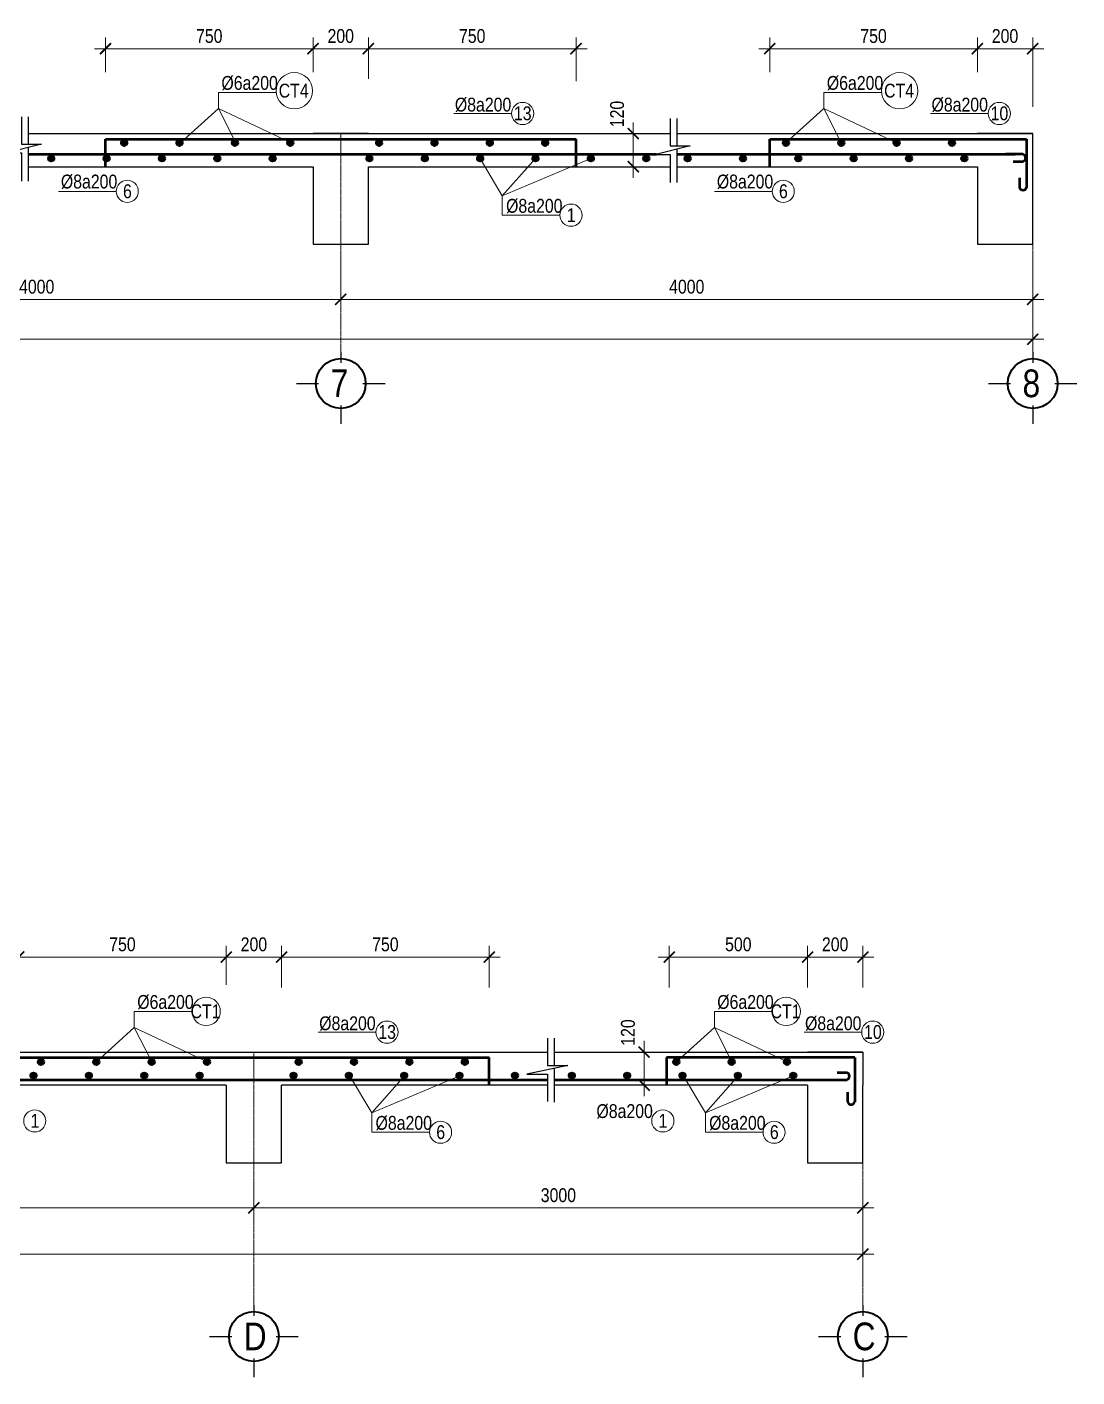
# Model space of a CAD drawing. Header units: millimetres. Extents: x 105195 to 185486, y -51269 to 23444.
# Drawn here: x 122608 to 126402, y -50882 to -46004 of the extents above; entities that cross this region are included whole.
import ezdxf

# ---------------------------------------------------------------- set-up
doc = ezdxf.new("R2010")
doc.units = ezdxf.units.MM
doc.header["$LTSCALE"] = 2
doc.header["$MEASUREMENT"] = 0
doc.linetypes.add('CENTERX2', pattern=[4, 2.5, -0.5, 0.5, -0.5])
for name, color, linetype, lineweight in [('kich thuoc', 7, 'Continuous', 13), ('NETTHAY', 4, 'Continuous', 25), ('TEXT', 6, 'Continuous', 15), ('thep+', 3, 'Continuous', 50), ('thep-', 5, 'Continuous', 50), ('truc mat cat', 7, 'CENTERX2', 9)]:
    doc.layers.add(name, color=color, linetype=linetype, lineweight=lineweight)
doc.layers.add('TEXT2', color=71, linetype='Continuous')
doc.styles.add('500', font='VHELVCN0.TTF', dxfattribs={"height": 500})
doc.styles.add('TNRM', font='VHELVCN0.TTF')
doc.dimstyles.new('TL20', dxfattribs={"dimscale": 20, "dimtxt": 2.5, "dimasz": 2, "dimexe": 2, "dimexo": 1, "dimgap": 1, "dimtad": 1, "dimdec": 0, "dimzin": 0, "dimdsep": 46, "dimtxsty": 'TNRM', "dimblk": 'ARCHTICK', "dimcen": 2, "dimdle": 2, "dimclrd": 256, "dimclre": 256, "dimclrt": 4, "dimadec": 0, "dimazin": 0, "dimtfac": 1, "dimtdec": 0, "dimtmove": 2, "dimatfit": 3, "dimfxl": 1, "dimtolj": 1, "dimtzin": 0, "dimlwd": 9, "dimlwe": 9, "dimarcsym": 1})

# ---------------------------------------------------------------- blocks, each defined once
blk = doc.blocks.new('_ArchTick')
at = {"color": 0, "linetype": 'ByBlock', "const_width": 0.15}
blk.add_lwpolyline([(-0.5, -0.5), (0.5, 0.5)], dxfattribs=at)
blk = doc.blocks.new('*D107')
at = {"layer": 'Defpoints', "color": 0, "transparency": 16777216}
for p in [(123641.7, -46081.9), (122891.7, -46186.2), (123641.7, -46186.2)]:
    blk.add_point(p, dxfattribs=at)
at = {"layer": 'kich thuoc', "linetype": 'Continuous', "lineweight": 9, "transparency": 16777216}
for p, q in [((122891.7, -46166.2), (122891.7, -46041.9)), ((123641.7, -46166.2), (123641.7, -46041.9)), ((122851.7, -46081.9), (123681.7, -46081.9))]:
    blk.add_line(p, q, dxfattribs=at)
at = {"layer": 'kich thuoc', "lineweight": 9, "transparency": 16777216, "xscale": 40, "yscale": 40, "zscale": 40, "rotation": 180}
blk.add_blockref('_ArchTick', (122891.7, -46081.9), dxfattribs=at)
at = {"layer": 'kich thuoc', "lineweight": 9, "transparency": 16777216, "xscale": 40, "yscale": 40, "zscale": 40}
blk.add_blockref('_ArchTick', (123641.7, -46081.9), dxfattribs=at)
at = {"layer": 'kich thuoc', "color": 4, "transparency": 16777216, "insert": (123266.7, -46036.3), "char_height": 50, "attachment_point": 5, "style": 'TNRM'}
blk.add_mtext('\\A1;750', dxfattribs=at)
blk = doc.blocks.new('*D108')
at = {"layer": 'Defpoints', "color": 0, "transparency": 16777216}
for p in [(123841.7, -46081.9), (123641.7, -46186.2), (123841.7, -46210.6)]:
    blk.add_point(p, dxfattribs=at)
at = {"layer": 'kich thuoc', "linetype": 'Continuous', "lineweight": 9, "transparency": 16777216}
for p, q in [((123641.7, -46166.2), (123641.7, -46041.9)), ((123841.7, -46190.6), (123841.7, -46041.9)), ((123601.7, -46081.9), (123881.7, -46081.9))]:
    blk.add_line(p, q, dxfattribs=at)
at = {"layer": 'kich thuoc', "lineweight": 9, "transparency": 16777216, "xscale": 40, "yscale": 40, "zscale": 40, "rotation": 180}
blk.add_blockref('_ArchTick', (123641.7, -46081.9), dxfattribs=at)
at = {"layer": 'kich thuoc', "lineweight": 9, "transparency": 16777216, "xscale": 40, "yscale": 40, "zscale": 40}
blk.add_blockref('_ArchTick', (123841.7, -46081.9), dxfattribs=at)
at = {"layer": 'kich thuoc', "color": 4, "transparency": 16777216, "insert": (123741.7, -46036.3), "char_height": 50, "attachment_point": 5, "style": 'TNRM'}
blk.add_mtext('\\A1;200', dxfattribs=at)
blk = doc.blocks.new('*D109')
at = {"layer": 'Defpoints', "color": 0, "transparency": 16777216}
for p in [(124591.7, -46081.9), (123841.7, -46210.6), (124591.7, -46218.7)]:
    blk.add_point(p, dxfattribs=at)
at = {"layer": 'kich thuoc', "linetype": 'Continuous', "lineweight": 9, "transparency": 16777216}
for p, q in [((123841.7, -46190.6), (123841.7, -46041.9)), ((124591.7, -46198.7), (124591.7, -46041.9)), ((123801.7, -46081.9), (124631.7, -46081.9))]:
    blk.add_line(p, q, dxfattribs=at)
at = {"layer": 'kich thuoc', "lineweight": 9, "transparency": 16777216, "xscale": 40, "yscale": 40, "zscale": 40, "rotation": 180}
blk.add_blockref('_ArchTick', (123841.7, -46081.9), dxfattribs=at)
at = {"layer": 'kich thuoc', "lineweight": 9, "transparency": 16777216, "xscale": 40, "yscale": 40, "zscale": 40}
blk.add_blockref('_ArchTick', (124591.7, -46081.9), dxfattribs=at)
at = {"layer": 'kich thuoc', "color": 4, "transparency": 16777216, "insert": (124216.7, -46036.3), "char_height": 50, "attachment_point": 5, "style": 'TNRM'}
blk.add_mtext('\\A1;750', dxfattribs=at)
blk = doc.blocks.new('*D110')
at = {"layer": 'Defpoints', "color": 0, "transparency": 16777216}
for p in [(126041.7, -46081.9), (125291.7, -46186.2), (126041.7, -46186.2)]:
    blk.add_point(p, dxfattribs=at)
at = {"layer": 'kich thuoc', "linetype": 'Continuous', "lineweight": 9, "transparency": 16777216}
for p, q in [((125291.7, -46166.2), (125291.7, -46041.9)), ((126041.7, -46166.2), (126041.7, -46041.9)), ((125251.7, -46081.9), (126081.7, -46081.9))]:
    blk.add_line(p, q, dxfattribs=at)
at = {"layer": 'kich thuoc', "lineweight": 9, "transparency": 16777216, "xscale": 40, "yscale": 40, "zscale": 40, "rotation": 180}
blk.add_blockref('_ArchTick', (125291.7, -46081.9), dxfattribs=at)
at = {"layer": 'kich thuoc', "lineweight": 9, "transparency": 16777216, "xscale": 40, "yscale": 40, "zscale": 40}
blk.add_blockref('_ArchTick', (126041.7, -46081.9), dxfattribs=at)
at = {"layer": 'kich thuoc', "color": 4, "transparency": 16777216, "insert": (125666.7, -46036.3), "char_height": 50, "attachment_point": 5, "style": 'TNRM'}
blk.add_mtext('\\A1;750', dxfattribs=at)
blk = doc.blocks.new('*D111')
at = {"layer": 'Defpoints', "color": 0, "transparency": 16777216}
for p in [(126241.7, -46081.9), (126041.7, -46186.2), (126241.7, -46311.4)]:
    blk.add_point(p, dxfattribs=at)
at = {"layer": 'kich thuoc', "linetype": 'Continuous', "lineweight": 9, "transparency": 16777216}
for p, q in [((126041.7, -46166.2), (126041.7, -46041.9)), ((126241.7, -46291.4), (126241.7, -46041.9)), ((126001.7, -46081.9), (126281.7, -46081.9))]:
    blk.add_line(p, q, dxfattribs=at)
at = {"layer": 'kich thuoc', "lineweight": 9, "transparency": 16777216, "xscale": 40, "yscale": 40, "zscale": 40, "rotation": 180}
blk.add_blockref('_ArchTick', (126041.7, -46081.9), dxfattribs=at)
at = {"layer": 'kich thuoc', "lineweight": 9, "transparency": 16777216, "xscale": 40, "yscale": 40, "zscale": 40}
blk.add_blockref('_ArchTick', (126241.7, -46081.9), dxfattribs=at)
at = {"layer": 'kich thuoc', "color": 4, "transparency": 16777216, "insert": (126141.7, -46036.3), "char_height": 50, "attachment_point": 5, "style": 'TNRM'}
blk.add_mtext('\\A1;200', dxfattribs=at)
blk = doc.blocks.new('*D114')
at = {"layer": 'Defpoints', "color": 0, "transparency": 16777216}
for p in [(124739.9, -46388.4), (124739.9, -46508.4), (124798.6, -46508.4)]:
    blk.add_point(p, dxfattribs=at)
at = {"layer": 'kich thuoc', "linetype": 'Continuous', "lineweight": 9, "transparency": 16777216}
for p, q in [((124759.9, -46388.4), (124838.6, -46388.4)), ((124798.6, -46348.4), (124798.6, -46548.4)), ((124759.9, -46508.4), (124838.6, -46508.4))]:
    blk.add_line(p, q, dxfattribs=at)
at = {"layer": 'kich thuoc', "lineweight": 9, "transparency": 16777216, "xscale": 40, "yscale": 40, "zscale": 40}
for p, rotation in [((124798.6, -46388.4), 90), ((124798.6, -46508.4), 270)]:
    blk.add_blockref('_ArchTick', p, dxfattribs=dict(at, rotation=rotation))
at = {"layer": 'kich thuoc', "color": 4, "transparency": 16777216, "insert": (124740.3, -46318), "char_height": 50, "attachment_point": 5, "rotation": 90, "style": 'TNRM'}
blk.add_mtext('\\A1;120', dxfattribs=at)
blk = doc.blocks.new('*D118')
at = {"layer": 'Defpoints', "color": 0, "transparency": 16777216}
for p in [(121228, -50166.7), (123428, -50166.7), (123428, -50270.7)]:
    blk.add_point(p, dxfattribs=at)
at = {"layer": 'kich thuoc', "linetype": 'Continuous', "lineweight": 9, "transparency": 16777216}
for p, q in [((121228, -50186.7), (121228, -50310.7)), ((123428, -50186.7), (123428, -50310.7)), ((121188, -50270.7), (123468, -50270.7))]:
    blk.add_line(p, q, dxfattribs=at)
at = {"layer": 'kich thuoc', "lineweight": 9, "transparency": 16777216, "xscale": 40, "yscale": 40, "zscale": 40, "rotation": 180}
blk.add_blockref('_ArchTick', (121228, -50270.7), dxfattribs=at)
at = {"layer": 'kich thuoc', "lineweight": 9, "transparency": 16777216, "xscale": 40, "yscale": 40, "zscale": 40}
blk.add_blockref('_ArchTick', (123428, -50270.7), dxfattribs=at)
at = {"layer": 'kich thuoc', "color": 4, "transparency": 16777216, "insert": (122328, -50225.1), "char_height": 50, "attachment_point": 5, "style": 'TNRM'}
blk.add_mtext('\\A1;3000', dxfattribs=at)
blk = doc.blocks.new('*D119')
at = {"layer": 'Defpoints', "color": 0, "transparency": 16777216}
for p in [(123428, -50166.7), (125628, -50164.8), (125628, -50270.7)]:
    blk.add_point(p, dxfattribs=at)
at = {"layer": 'kich thuoc', "linetype": 'Continuous', "lineweight": 9, "transparency": 16777216}
for p, q in [((123428, -50186.7), (123428, -50310.7)), ((125628, -50184.8), (125628, -50310.7)), ((123388, -50270.7), (125668, -50270.7))]:
    blk.add_line(p, q, dxfattribs=at)
at = {"layer": 'kich thuoc', "lineweight": 9, "transparency": 16777216, "xscale": 40, "yscale": 40, "zscale": 40, "rotation": 180}
blk.add_blockref('_ArchTick', (123428, -50270.7), dxfattribs=at)
at = {"layer": 'kich thuoc', "lineweight": 9, "transparency": 16777216, "xscale": 40, "yscale": 40, "zscale": 40}
blk.add_blockref('_ArchTick', (125628, -50270.7), dxfattribs=at)
at = {"layer": 'kich thuoc', "color": 4, "transparency": 16777216, "insert": (124528, -50225.1), "char_height": 50, "attachment_point": 5, "style": 'TNRM'}
blk.add_mtext('\\A1;3000', dxfattribs=at)
blk = doc.blocks.new('*D120')
at = {"layer": 'Defpoints', "color": 0, "transparency": 16777216}
for p in [(114628, -50310.7), (125628, -50310.7), (125628, -50437.8)]:
    blk.add_point(p, dxfattribs=at)
at = {"layer": 'kich thuoc', "linetype": 'Continuous', "lineweight": 9, "transparency": 16777216}
for p, q in [((114628, -50330.7), (114628, -50477.8)), ((125628, -50330.7), (125628, -50477.8)), ((114588, -50437.8), (125668, -50437.8))]:
    blk.add_line(p, q, dxfattribs=at)
at = {"layer": 'kich thuoc', "lineweight": 9, "transparency": 16777216, "xscale": 40, "yscale": 40, "zscale": 40, "rotation": 180}
blk.add_blockref('_ArchTick', (114628, -50437.8), dxfattribs=at)
at = {"layer": 'kich thuoc', "lineweight": 9, "transparency": 16777216, "xscale": 40, "yscale": 40, "zscale": 40}
blk.add_blockref('_ArchTick', (125628, -50437.8), dxfattribs=at)
at = {"layer": 'kich thuoc', "color": 4, "transparency": 16777216, "insert": (120128, -50392.2), "char_height": 50, "attachment_point": 5, "style": 'TNRM'}
blk.add_mtext('\\A1;14500', dxfattribs=at)
blk = doc.blocks.new('*D132')
at = {"layer": 'Defpoints', "color": 0, "transparency": 16777216}
for p in [(123328, -49364.2), (122578, -49493.8), (123328, -49484.2)]:
    blk.add_point(p, dxfattribs=at)
at = {"layer": 'kich thuoc', "linetype": 'Continuous', "lineweight": 9, "transparency": 16777216}
for p, q in [((122538, -49364.2), (123368, -49364.2)), ((122578, -49473.8), (122578, -49324.2)), ((123328, -49464.2), (123328, -49324.2))]:
    blk.add_line(p, q, dxfattribs=at)
at = {"layer": 'kich thuoc', "lineweight": 9, "transparency": 16777216, "xscale": 40, "yscale": 40, "zscale": 40, "rotation": 180}
blk.add_blockref('_ArchTick', (122578, -49364.2), dxfattribs=at)
at = {"layer": 'kich thuoc', "lineweight": 9, "transparency": 16777216, "xscale": 40, "yscale": 40, "zscale": 40}
blk.add_blockref('_ArchTick', (123328, -49364.2), dxfattribs=at)
at = {"layer": 'kich thuoc', "color": 4, "transparency": 16777216, "insert": (122953, -49318.6), "char_height": 50, "attachment_point": 5, "style": 'TNRM'}
blk.add_mtext('\\A1;750', dxfattribs=at)
blk = doc.blocks.new('*D133')
at = {"layer": 'Defpoints', "color": 0, "transparency": 16777216}
for p in [(123528, -49364.2), (123328, -49484.2), (123528, -49493.8)]:
    blk.add_point(p, dxfattribs=at)
at = {"layer": 'kich thuoc', "linetype": 'Continuous', "lineweight": 9, "transparency": 16777216}
for p, q in [((123288, -49364.2), (123568, -49364.2)), ((123328, -49464.2), (123328, -49324.2)), ((123528, -49473.8), (123528, -49324.2))]:
    blk.add_line(p, q, dxfattribs=at)
at = {"layer": 'kich thuoc', "lineweight": 9, "transparency": 16777216, "xscale": 40, "yscale": 40, "zscale": 40, "rotation": 180}
blk.add_blockref('_ArchTick', (123328, -49364.2), dxfattribs=at)
at = {"layer": 'kich thuoc', "lineweight": 9, "transparency": 16777216, "xscale": 40, "yscale": 40, "zscale": 40}
blk.add_blockref('_ArchTick', (123528, -49364.2), dxfattribs=at)
at = {"layer": 'kich thuoc', "color": 4, "transparency": 16777216, "insert": (123428, -49318.6), "char_height": 50, "attachment_point": 5, "style": 'TNRM'}
blk.add_mtext('\\A1;200', dxfattribs=at)
blk = doc.blocks.new('*D134')
at = {"layer": 'Defpoints', "color": 0, "transparency": 16777216}
for p in [(124278, -49364.2), (123528, -49493.8), (124278, -49493.8)]:
    blk.add_point(p, dxfattribs=at)
at = {"layer": 'kich thuoc', "linetype": 'Continuous', "lineweight": 9, "transparency": 16777216}
for p, q in [((123488, -49364.2), (124318, -49364.2)), ((123528, -49473.8), (123528, -49324.2)), ((124278, -49473.8), (124278, -49324.2))]:
    blk.add_line(p, q, dxfattribs=at)
at = {"layer": 'kich thuoc', "lineweight": 9, "transparency": 16777216, "xscale": 40, "yscale": 40, "zscale": 40, "rotation": 180}
blk.add_blockref('_ArchTick', (123528, -49364.2), dxfattribs=at)
at = {"layer": 'kich thuoc', "lineweight": 9, "transparency": 16777216, "xscale": 40, "yscale": 40, "zscale": 40}
blk.add_blockref('_ArchTick', (124278, -49364.2), dxfattribs=at)
at = {"layer": 'kich thuoc', "color": 4, "transparency": 16777216, "insert": (123903, -49318.6), "char_height": 50, "attachment_point": 5, "style": 'TNRM'}
blk.add_mtext('\\A1;750', dxfattribs=at)
blk = doc.blocks.new('*D135')
at = {"layer": 'Defpoints', "color": 0, "transparency": 16777216}
for p in [(125428, -49364.2), (124928.2, -49493.8), (125428, -49493.8)]:
    blk.add_point(p, dxfattribs=at)
at = {"layer": 'kich thuoc', "linetype": 'Continuous', "lineweight": 9, "transparency": 16777216}
for p, q in [((124888.2, -49364.2), (125468, -49364.2)), ((124928.2, -49473.8), (124928.2, -49324.2)), ((125428, -49473.8), (125428, -49324.2))]:
    blk.add_line(p, q, dxfattribs=at)
at = {"layer": 'kich thuoc', "lineweight": 9, "transparency": 16777216, "xscale": 40, "yscale": 40, "zscale": 40, "rotation": 180}
blk.add_blockref('_ArchTick', (124928.2, -49364.2), dxfattribs=at)
at = {"layer": 'kich thuoc', "lineweight": 9, "transparency": 16777216, "xscale": 40, "yscale": 40, "zscale": 40}
blk.add_blockref('_ArchTick', (125428, -49364.2), dxfattribs=at)
at = {"layer": 'kich thuoc', "color": 4, "transparency": 16777216, "insert": (125178.1, -49318.6), "char_height": 50, "attachment_point": 5, "style": 'TNRM'}
blk.add_mtext('\\A1;500', dxfattribs=at)
blk = doc.blocks.new('*D136')
at = {"layer": 'Defpoints', "color": 0, "transparency": 16777216}
for p in [(125628, -49364.2), (125428, -49493.8), (125628, -49493.8)]:
    blk.add_point(p, dxfattribs=at)
at = {"layer": 'kich thuoc', "linetype": 'Continuous', "lineweight": 9, "transparency": 16777216}
for p, q in [((125388, -49364.2), (125668, -49364.2)), ((125428, -49473.8), (125428, -49324.2)), ((125628, -49473.8), (125628, -49324.2))]:
    blk.add_line(p, q, dxfattribs=at)
at = {"layer": 'kich thuoc', "lineweight": 9, "transparency": 16777216, "xscale": 40, "yscale": 40, "zscale": 40, "rotation": 180}
blk.add_blockref('_ArchTick', (125428, -49364.2), dxfattribs=at)
at = {"layer": 'kich thuoc', "lineweight": 9, "transparency": 16777216, "xscale": 40, "yscale": 40, "zscale": 40}
blk.add_blockref('_ArchTick', (125628, -49364.2), dxfattribs=at)
at = {"layer": 'kich thuoc', "color": 4, "transparency": 16777216, "insert": (125528, -49318.6), "char_height": 50, "attachment_point": 5, "style": 'TNRM'}
blk.add_mtext('\\A1;200', dxfattribs=at)
blk = doc.blocks.new('*D141')
at = {"layer": 'Defpoints', "color": 0, "transparency": 16777216}
for p in [(124779, -49707.5), (124779, -49827.5), (124837.7, -49827.5)]:
    blk.add_point(p, dxfattribs=at)
at = {"layer": 'kich thuoc', "linetype": 'Continuous', "lineweight": 9, "transparency": 16777216}
for p, q in [((124799, -49707.5), (124877.7, -49707.5)), ((124837.7, -49667.5), (124837.7, -49867.5)), ((124799, -49827.5), (124877.7, -49827.5))]:
    blk.add_line(p, q, dxfattribs=at)
at = {"layer": 'kich thuoc', "lineweight": 9, "transparency": 16777216, "xscale": 40, "yscale": 40, "zscale": 40}
for p, rotation in [((124837.7, -49707.5), 90), ((124837.7, -49827.5), 270)]:
    blk.add_blockref('_ArchTick', p, dxfattribs=dict(at, rotation=rotation))
at = {"layer": 'kich thuoc', "color": 4, "transparency": 16777216, "insert": (124779.4, -49637.1), "char_height": 50, "attachment_point": 5, "rotation": 90, "style": 'TNRM'}
blk.add_mtext('\\A1;120', dxfattribs=at)
blk = doc.blocks.new('*D147')
at = {"layer": 'Defpoints', "color": 0, "transparency": 16777216}
for p in [(121544.7, -46795), (123741.7, -46795), (123741.7, -46987.7)]:
    blk.add_point(p, dxfattribs=at)
at = {"layer": 'kich thuoc', "linetype": 'Continuous', "lineweight": 9, "transparency": 16777216}
for p, q in [((121544.7, -46815), (121544.7, -47027.7)), ((123741.7, -46815), (123741.7, -47027.7)), ((121504.7, -46987.7), (123781.7, -46987.7))]:
    blk.add_line(p, q, dxfattribs=at)
at = {"layer": 'kich thuoc', "lineweight": 9, "transparency": 16777216, "xscale": 40, "yscale": 40, "zscale": 40, "rotation": 180}
blk.add_blockref('_ArchTick', (121544.7, -46987.7), dxfattribs=at)
at = {"layer": 'kich thuoc', "lineweight": 9, "transparency": 16777216, "xscale": 40, "yscale": 40, "zscale": 40}
blk.add_blockref('_ArchTick', (123741.7, -46987.7), dxfattribs=at)
at = {"layer": 'kich thuoc', "color": 4, "transparency": 16777216, "insert": (122643.2, -46942.2), "char_height": 50, "attachment_point": 5, "style": 'TNRM'}
blk.add_mtext('\\A1;4000', dxfattribs=at)
blk = doc.blocks.new('*D148')
at = {"layer": 'Defpoints', "color": 0, "transparency": 16777216}
for p in [(123741.7, -46795), (126241.7, -46795), (126241.7, -46987.7)]:
    blk.add_point(p, dxfattribs=at)
at = {"layer": 'kich thuoc', "linetype": 'Continuous', "lineweight": 9, "transparency": 16777216}
for p, q in [((123741.7, -46815), (123741.7, -47027.7)), ((126241.7, -46815), (126241.7, -47027.7)), ((123701.7, -46987.7), (126281.7, -46987.7))]:
    blk.add_line(p, q, dxfattribs=at)
at = {"layer": 'kich thuoc', "lineweight": 9, "transparency": 16777216, "xscale": 40, "yscale": 40, "zscale": 40, "rotation": 180}
blk.add_blockref('_ArchTick', (123741.7, -46987.7), dxfattribs=at)
at = {"layer": 'kich thuoc', "lineweight": 9, "transparency": 16777216, "xscale": 40, "yscale": 40, "zscale": 40}
blk.add_blockref('_ArchTick', (126241.7, -46987.7), dxfattribs=at)
at = {"layer": 'kich thuoc', "color": 4, "transparency": 16777216, "insert": (124991.7, -46942.2), "char_height": 50, "attachment_point": 5, "style": 'TNRM'}
blk.add_mtext('\\A1;4000', dxfattribs=at)
blk = doc.blocks.new('*D149')
at = {"layer": 'Defpoints', "color": 0, "transparency": 16777216}
for p in [(110805.9, -46996.5), (126241.7, -46996.5), (126241.7, -47131.9)]:
    blk.add_point(p, dxfattribs=at)
at = {"layer": 'kich thuoc', "linetype": 'Continuous', "lineweight": 9, "transparency": 16777216}
for p, q in [((110805.9, -47016.5), (110805.9, -47171.9)), ((126241.7, -47016.5), (126241.7, -47171.9)), ((110765.9, -47131.9), (126281.7, -47131.9))]:
    blk.add_line(p, q, dxfattribs=at)
at = {"layer": 'kich thuoc', "lineweight": 9, "transparency": 16777216, "xscale": 40, "yscale": 40, "zscale": 40, "rotation": 180}
blk.add_blockref('_ArchTick', (110805.9, -47131.9), dxfattribs=at)
at = {"layer": 'kich thuoc', "lineweight": 9, "transparency": 16777216, "xscale": 40, "yscale": 40, "zscale": 40}
blk.add_blockref('_ArchTick', (126241.7, -47131.9), dxfattribs=at)
at = {"layer": 'kich thuoc', "color": 4, "transparency": 16777216, "insert": (118523.8, -47086.3), "char_height": 50, "attachment_point": 5, "style": 'TNRM'}
blk.add_mtext('\\A1;28500', dxfattribs=at)

msp = doc.modelspace()

# ---------------------------------------------------------------- hatches: boundary and pattern name
at = {"layer": 'thep+'}
for points in [[(122705.7, -46478.4, 1), (122685.7, -46478.4, 1)], [(122905.7, -46478.4, 1), (122885.7, -46478.4, 1)], [(123105.7, -46478.4, 1), (123085.7, -46478.4, 1)], [(123305.7, -46478.4, 1), (123285.7, -46478.4, 1)], [(123505.7, -46478.4, 1), (123485.7, -46478.4, 1)], [(123855.4, -46478.4, 1), (123835.4, -46478.4, 1)], [(124055.4, -46478.4, 1), (124035.4, -46478.4, 1)], [(124255.4, -46478.4, 1), (124235.4, -46478.4, 1)], [(124455.4, -46478.4, 1), (124435.4, -46478.4, 1)], [(124655.4, -46478.4, 1), (124635.4, -46478.4, 1)], [(124855.4, -46478.4, 1), (124835.4, -46478.4, 1)], [(125004.9, -46478.4, 1), (124984.9, -46478.4, 1)], [(125204.9, -46478.4, 1), (125184.9, -46478.4, 1)], [(125404.9, -46478.4, 1), (125384.9, -46478.4, 1)], [(125604.9, -46478.4, 1), (125584.9, -46478.4, 1)], [(125804.9, -46478.4, 1), (125784.9, -46478.4, 1)], [(126004.9, -46478.4, 1), (125984.9, -46478.4, 1)], [(122641.8, -49792.6, 1), (122621.8, -49792.6, 1)], [(122841.8, -49792.6, 1), (122821.8, -49792.6, 1)], [(123041.8, -49792.6, 1), (123021.8, -49792.6, 1)], [(123241.8, -49792.6, 1), (123221.8, -49792.6, 1)], [(123580.9, -49792.6, 1), (123560.9, -49792.6, 1)], [(123780.9, -49792.6, 1), (123760.9, -49792.6, 1)], [(123980.9, -49792.6, 1), (123960.9, -49792.6, 1)], [(124180.9, -49792.6, 1), (124160.9, -49792.6, 1)], [(124380.9, -49792.6, 1), (124360.9, -49792.6, 1)], [(124586.5, -49792.6, 1), (124566.5, -49792.6, 1)], [(124786.5, -49792.6, 1), (124766.5, -49792.6, 1)], [(124986.5, -49792.6, 1), (124966.5, -49792.6, 1)], [(125186.5, -49792.6, 1), (125166.5, -49792.6, 1)], [(125386.5, -49792.6, 1), (125366.5, -49792.6, 1)]]:
    msp.add_hatch(color=256, dxfattribs=at).paths.add_polyline_path(points)
at = {"layer": 'thep-'}
for points in [[(122969.3, -46422.4, 1), (122949.3, -46422.4, 1)], [(123169.3, -46422.4, 1), (123149.3, -46422.4, 1)], [(123369.3, -46422.4, 1), (123349.3, -46422.4, 1)], [(123569.3, -46422.4, 1), (123549.3, -46422.4, 1)], [(123890.3, -46422.4, 1), (123870.3, -46422.4, 1)], [(124090.3, -46422.4, 1), (124070.3, -46422.4, 1)], [(124290.3, -46422.4, 1), (124270.3, -46422.4, 1)], [(124490.3, -46422.4, 1), (124470.3, -46422.4, 1)], [(125360.2, -46422.4, 1), (125340.2, -46422.4, 1)], [(125560.2, -46422.4, 1), (125540.2, -46422.4, 1)], [(125760.2, -46422.4, 1), (125740.2, -46422.4, 1)], [(125960.2, -46422.4, 1), (125940.2, -46422.4, 1)], [(122668.7, -49743.3, 1), (122648.7, -49743.3, 1)], [(122868.7, -49743.3, 1), (122848.7, -49743.3, 1)], [(123068.7, -49743.3, 1), (123048.7, -49743.3, 1)], [(123268.7, -49743.3, 1), (123248.7, -49743.3, 1)], [(123599.9, -49743.3, 1), (123579.9, -49743.3, 1)], [(123799.9, -49743.3, 1), (123779.9, -49743.3, 1)], [(123999.9, -49743.3, 1), (123979.9, -49743.3, 1)], [(124199.9, -49743.3, 1), (124179.9, -49743.3, 1)], [(124964.3, -49743.3, 1), (124944.3, -49743.3, 1)], [(125164.3, -49743.3, 1), (125144.3, -49743.3, 1)], [(125364.3, -49743.3, 1), (125344.3, -49743.3, 1)]]:
    msp.add_hatch(color=256, dxfattribs=at).paths.add_polyline_path(points)

# ---------------------------------------------------------------- linework, layer by layer
at = {"layer": 'NETTHAY'}
for p, q in [((122612.2, -46388.4), (124931.4, -46388.4)), ((124955.6, -46388.4), (126241.7, -46388.4)), ((122612.2, -46508.4), (123641.7, -46508.4)), ((123841.7, -46508.4), (124931.4, -46508.4)), ((124955.6, -46508.4), (126041.7, -46508.4)), ((124489.1, -49656.8), (124489.1, -49755.8)), ((122307.3, -49707.5), (124489.1, -49707.5)), ((124513.2, -49707.5), (125628, -49707.5)), ((125628, -49707.5), (125628, -49827.5)), ((124561.6, -49755.8), (124414.1, -49787.1)), ((124489.1, -49755.8), (124561.6, -49755.8)), ((124414.1, -49787.1), (124489.1, -49787.1)), ((124489.1, -49787.1), (124489.1, -49886.1)), ((123328, -49827.5), (122307, -49827.5)), ((124489.1, -49827.5), (123528, -49827.5)), ((124489.1, -49807.7), (124489.1, -49827.5)), ((125428, -49827.5), (124512.9, -49827.5))]:
    msp.add_line(p, q, dxfattribs=at)
for points in [[(122588, -46328.5), (122588, -46427.5), (122660.5, -46427.5), (122536.1, -46458.8), (122588, -46458.8), (122588, -46560.6)], [(122612.2, -46328.5), (122612.2, -46427.5)], [(124931.4, -46333.7), (124931.4, -46432.7), (125003.9, -46432.7), (124879.5, -46464.1), (124931.4, -46464.1), (124931.4, -46565.8)], [(124955.6, -46333.7), (124955.6, -46432.7)], [(123841.7, -46388.4), (123641.7, -46388.4)], [(126041.7, -46508.4), (126041.7, -46788.4), (126241.7, -46788.4), (126241.7, -46388.4), (126041.7, -46388.4)], [(122612.2, -46439.6), (122612.2, -46560.6)], [(124955.6, -46444.9), (124955.6, -46565.8)], [(123641.7, -46508.4), (123641.7, -46788.4), (123841.7, -46788.4), (123841.7, -46508.4)], [(124513.2, -49656.8), (124513.2, -49755.8)], [(125628, -49707.5), (125428, -49707.5)], [(124512.6, -49766.2), (124513.2, -49888.9)], [(123328, -49827.5), (123328, -50107.5), (123528, -50107.5), (123528, -49827.5)], [(125428, -49827.5), (125428, -50107.5), (125628, -50107.5), (125628, -49827.5)]]:
    msp.add_lwpolyline(points, dxfattribs=at)
at = {"layer": 'TEXT'}
for p, q in [((123300.1, -46297.6), (123300.1, -46239.7)), ((123300.1, -46239.7), (123508.5, -46239.7)), ((125487.3, -46297.6), (125487.3, -46239.7)), ((125487.3, -46239.7), (125695.7, -46239.7)), ((123163, -46422.4), (123300.1, -46297.6)), ((123300.1, -46297.6), (123363, -46422.4)), ((123563, -46422.4), (123300.1, -46297.6)), ((124150.4, -46316.1), (124358.7, -46316.1)), ((125350.1, -46422.4), (125487.3, -46297.6)), ((125487.3, -46297.6), (125550.1, -46422.4)), ((125750.1, -46422.4), (125487.3, -46297.6)), ((125872.5, -46316.1), (126080.9, -46316.1)), ((124325.4, -46613.2), (124245.4, -46478.4)), ((124445.4, -46478.4), (124325.4, -46613.2)), ((124325.4, -46613.2), (124645.4, -46478.4)), ((122722, -46597.5), (122930.4, -46597.5)), ((124325.4, -46683.5), (124325.4, -46613.2)), ((125091.9, -46597.5), (125300.3, -46597.5)), ((124325.4, -46683.5), (124533.8, -46683.5)), ((122995.9, -49618.6), (122995.9, -49560.7)), ((122995.9, -49560.7), (123204.3, -49560.7)), ((125091.5, -49618.6), (125091.5, -49560.7)), ((125091.5, -49560.7), (125299.9, -49560.7)), ((122858.7, -49743.3), (122995.9, -49618.6)), ((122995.9, -49618.6), (123058.7, -49743.3)), ((123258.7, -49743.3), (122995.9, -49618.6)), ((123660.3, -49635.7), (123868.7, -49635.7)), ((124954.3, -49743.3), (125091.5, -49618.6)), ((125091.5, -49618.6), (125154.3, -49743.3)), ((125354.3, -49743.3), (125091.5, -49618.6)), ((125415.4, -49635.7), (125623.8, -49635.7)), ((123853.8, -49927.1), (123773.8, -49792.2)), ((123973.8, -49792.2), (123853.8, -49927.1)), ((123853.8, -49927.1), (124173.8, -49792.2)), ((125059, -49927.1), (124979, -49792.2)), ((125179, -49792.2), (125059, -49927.1)), ((125059, -49927.1), (125379, -49792.2)), ((123853.8, -49997.3), (123853.8, -49927.1)), ((125059, -49997.3), (125059, -49927.1)), ((123853.8, -49997.3), (124062.2, -49997.3)), ((125059, -49997.3), (125267.4, -49997.3))]:
    msp.add_line(p, q, dxfattribs=at)
for points in [[(124147.4, -46408.4, 0, 16, 0), (124147.4, -46388.4, 0, 0, 0), (124147.4, -46316.1, 0, 0, 0), (124358.7, -46316.1, 0, 0, 0)], [(125869.5, -46408.4, 0, 16, 0), (125869.5, -46388.4, 0, 0, 0), (125869.5, -46316.1, 0, 0, 0), (126080.9, -46316.1, 0, 0, 0)], [(122719.1, -46463.4, 0, 16, 0), (122719.1, -46483.4, 0, 0, 0), (122719.1, -46597.5, 0, 0, 0), (122930.4, -46597.5, 0, 0, 0)], [(125088.9, -46463.4, 0, 16, 0), (125088.9, -46483.4, 0, 0, 0), (125088.9, -46597.5, 0, 0, 0), (125300.3, -46597.5, 0, 0, 0)], [(123657.3, -49728, 0, 16, 0), (123657.3, -49708, 0, 0, 0), (123657.3, -49635.7, 0, 0, 0), (123868.7, -49635.7, 0, 0, 0)], [(125412.4, -49728, 0, 16, 0), (125412.4, -49708, 0, 0, 0), (125412.4, -49635.7, 0, 0, 0), (125623.8, -49635.7, 0, 0, 0)], [(124654, -49807.7, 0, 16, 0), (124654, -49827.7, 0, 0, 0), (124654, -49956.4, 0, 0, 0), (124865.4, -49956.4, 0, 0, 0)]]:
    msp.add_lwpolyline(points, format="xyseb", dxfattribs=at)
for centre, radius in [((123573.8, -46234), 65.7), ((125761, -46234), 65.7), ((124398.7, -46316.1), 40), ((126120.9, -46316.1), 40), ((122970.4, -46597.5), 40), ((125340.3, -46597.5), 40), ((124573.8, -46683.5), 40), ((123255.4, -49560.7), 51.2), ((125351, -49560.7), 51.2), ((123908.7, -49635.7), 40), ((125663.8, -49635.7), 40), ((122636.2, -49956.4), 40), ((124905.4, -49956.4), 40), ((124102.2, -49997.3), 40), ((125307.4, -49997.3), 40)]:
    msp.add_circle(centre, radius, dxfattribs=at)
at = {"layer": 'TEXT2'}
for p, q in [((123741.7, -47178.1), (123741.7, -47217.3)), ((126241.7, -47178.1), (126241.7, -47217.3)), ((123581.7, -47291.6), (123661.7, -47291.6)), ((123821.7, -47291.6), (123901.7, -47291.6)), ((126081.7, -47291.6), (126161.7, -47291.6)), ((126321.7, -47291.6), (126401.7, -47291.6)), ((123741.7, -47371.6), (123741.7, -47437.9)), ((126241.7, -47371.6), (126241.7, -47437.9)), ((123428, -50622.1), (123428, -50661.2)), ((125628, -50622.1), (125628, -50661.2)), ((123268, -50735.5), (123348, -50735.5)), ((123508, -50735.5), (123588, -50735.5)), ((125468, -50735.5), (125548, -50735.5)), ((125708, -50735.5), (125788, -50735.5)), ((123428, -50815.5), (123428, -50881.8)), ((125628, -50815.5), (125628, -50881.8))]:
    msp.add_line(p, q, dxfattribs=at)
at = {"layer": 'TEXT2', "lineweight": 35}
for centre in [(123741.7, -47291.6), (126241.7, -47291.6), (123428, -50735.5), (125628, -50735.5)]:
    msp.add_circle(centre, 90, dxfattribs=at)
at = {"layer": 'thep+'}
for p, q in [((122612.2, -46463.4), (124882.2, -46463.4)), ((124955.6, -46463.4), (126178.5, -46463.4)), ((125534.7, -49781.5), (125569.9, -49781.5)), ((122306.9, -49807.6), (124489.1, -49807.7)), ((124512.8, -49807.7), (125569.8, -49807.7))]:
    msp.add_line(p, q, dxfattribs=at)
msp.add_lwpolyline([(126171, -46489.6), (126206.2, -46489.6, 0.745735), (126206.2, -46463.4), (126144, -46463.4)], format="xyb", dxfattribs=at)
for centre in [(122695.7, -46478.4), (122895.7, -46478.4), (123095.7, -46478.4), (123295.7, -46478.4), (123495.7, -46478.4), (123845.4, -46478.4), (124045.4, -46478.4), (124245.4, -46478.4), (124445.4, -46478.4), (124645.4, -46478.4), (124845.4, -46478.4), (124994.9, -46478.4), (125194.9, -46478.4), (125394.9, -46478.4), (125594.9, -46478.4), (125794.9, -46478.4), (125994.9, -46478.4), (122631.8, -49792.6), (122831.8, -49792.6), (123031.8, -49792.6), (123231.8, -49792.6), (123570.9, -49792.6), (123770.9, -49792.6), (123970.9, -49792.6), (124170.9, -49792.6), (124370.9, -49792.6), (124576.5, -49792.6), (124776.5, -49792.6), (124976.5, -49792.6), (125176.5, -49792.6), (125376.5, -49792.6)]:
    msp.add_circle(centre, 10, dxfattribs=at)
msp.add_arc((125566, -49794.6), 13.7, 286.5286, 73.3813, dxfattribs=at)
at = {"layer": 'thep-'}
for p, q in [((122891.7, -46408.4), (124591.7, -46408.4)), ((122891.7, -46508.4), (122891.7, -46408.4)), ((124591.7, -46508.4), (124591.7, -46408.4)), ((125291.7, -46408.4), (126219.7, -46408.4)), ((125291.7, -46508.4), (125291.7, -46408.4)), ((126219.7, -46408.4), (126219.7, -46503.4)), ((126219.7, -46503.4), (126219.7, -46583.4)), ((126193.5, -46548.2), (126193.5, -46583.4)), ((126193.5, -46548.2), (126193.5, -46583.4)), ((122578, -49727.5), (124278, -49727.5)), ((124278, -49827.5), (124278, -49727.5)), ((125598.8, -49727.5), (124918.2, -49727.5)), ((124918.2, -49727.5), (124918.2, -49827.5)), ((125598.8, -49727.5), (125598.8, -49887.5)), ((125572.6, -49852.3), (125572.6, -49887.5))]:
    msp.add_line(p, q, dxfattribs=at)
for centre in [(122959.3, -46422.4), (123159.3, -46422.4), (123359.3, -46422.4), (123559.3, -46422.4), (123880.3, -46422.4), (124080.3, -46422.4), (124280.3, -46422.4), (124480.3, -46422.4), (125350.2, -46422.4), (125550.2, -46422.4), (125750.2, -46422.4), (125950.2, -46422.4), (122658.7, -49743.3), (122858.7, -49743.3), (123058.7, -49743.3), (123258.7, -49743.3), (123589.9, -49743.3), (123789.9, -49743.3), (123989.9, -49743.3), (124189.9, -49743.3), (124954.3, -49743.3), (125154.3, -49743.3), (125354.3, -49743.3)]:
    msp.add_circle(centre, 10, dxfattribs=at)
for centre, start, end in [((126206.6, -46579.5), 196.6187, 343.4714), ((125585.7, -49883.6), 196.5736, 343.4264)]:
    msp.add_arc(centre, 13.7, start, end, dxfattribs=at)
at = {"layer": 'truc mat cat', "linetype": 'CENTERX2'}
for p, q in [((123741.7, -47201.6), (123741.7, -46388.4)), ((126241.7, -47201.6), (126241.7, -46388.4)), ((125628, -50622.1), (125628, -49707.5)), ((123428, -50622.1), (123428, -49711.4))]:
    msp.add_line(p, q, dxfattribs=at)

# ---------------------------------------------------------------- texts
at = {"layer": 'TEXT', "char_height": 50, "style": 'TNRM'}
for s, insert, width, attachment_point in [('þ6a200', (123310.6, -46180.6), 184.909, 1), ('þ6a200', (125497.8, -46180.6), 184.909, 1), ('CT4', (123571.6, -46233.9), 63.449, 5), ('CT4', (125758.8, -46233.9), 63.449, 5), ('þ8a200', (124154, -46259), 184.909, 1), ('13', (124399.3, -46315.9), 63.449, 5), ('þ8a200', (125876.1, -46259), 184.909, 1), ('10', (126121.5, -46315.9), 63.449, 5), ('þ8a200', (122730.5, -46537), 184.909, 1), ('þ8a200', (125100.4, -46537), 184.909, 1), ('6', (122971, -46597.4), 63.449, 5), ('6', (125340.9, -46597.4), 63.449, 5), ('þ8a200', (124339, -46624.7), 184.909, 1), ('1', (124574.4, -46683.3), 63.449, 5), ('þ6a200', (123006.4, -49501.5), 184.909, 1), ('þ6a200', (125101.9, -49501.5), 184.909, 1), ('CT1', (123253.2, -49560.6), 63.449, 5), ('CT1', (125348.8, -49560.6), 63.449, 5), ('þ8a200', (123663.9, -49578.6), 184.909, 1), ('13', (123909.3, -49635.5), 63.449, 5), ('þ8a200', (125419, -49578.6), 184.909, 1), ('10', (125664.3, -49635.5), 63.449, 5), ('þ8a200', (124665.5, -49895.9), 184.909, 1), ('1', (122636.8, -49956.3), 63.449, 5), ('þ8a200', (123867.4, -49938.5), 184.909, 1), ('1', (124906, -49956.3), 63.449, 5), ('þ8a200', (125072.6, -49938.5), 184.909, 1), ('6', (124102.8, -49997.2), 63.449, 5), ('6', (125308, -49997.2), 63.449, 5)]:
    msp.add_mtext(s, dxfattribs=dict(at, insert=insert, width=width, attachment_point=attachment_point))
at = {"layer": 'TEXT2', "style": '500'}
for s, p in [('7', (123704.9, -47341.1)), ('8', (126204.9, -47341.1)), ('C', (125591.2, -50785)), ('D', (123391.2, -50785))]:
    msp.add_text(s, height=100, dxfattribs=at).set_placement(p)

# ---------------------------------------------------------------- dimensions: what is measured, and where the dimension line sits
at = {"layer": 'kich thuoc'}
for base, p1, p2, picture, middle in [((123641.7, -46081.9), (122891.7, -46186.2), (123641.7, -46186.2), '*D107', (123266.7, -46036.3)), ((123841.7, -46081.9), (123641.7, -46186.2), (123841.7, -46210.6), '*D108', (123741.7, -46036.3)), ((124591.7, -46081.9), (123841.7, -46210.6), (124591.7, -46218.7), '*D109', (124216.7, -46036.3)), ((126041.7, -46081.9), (125291.7, -46186.2), (126041.7, -46186.2), '*D110', (125666.7, -46036.3)), ((126241.7, -46081.9), (126041.7, -46186.2), (126241.7, -46311.4), '*D111', (126141.7, -46036.3)), ((123328, -49364.2), (122578, -49493.8), (123328, -49484.2), '*D132', (122953, -49318.6)), ((123528, -49364.2), (123328, -49484.2), (123528, -49493.8), '*D133', (123428, -49318.6)), ((124278, -49364.2), (123528, -49493.8), (124278, -49493.8), '*D134', (123903, -49318.6)), ((125428, -49364.2), (124928.2, -49493.8), (125428, -49493.8), '*D135', (125178.1, -49318.6)), ((125628, -49364.2), (125428, -49493.8), (125628, -49493.8), '*D136', (125528, -49318.6))]:
    dim = msp.add_linear_dim(base=base, p1=p1, p2=p2, dimstyle='TL20', dxfattribs=at)
    dim.commit()
    dim.dimension.update_dxf_attribs({"geometry": picture, "text_midpoint": middle})
for base, p1, p2, picture, middle in [((124798.6, -46508.4), (124739.9, -46388.4), (124739.9, -46508.4), '*D114', (124740.3, -46318)), ((124837.7, -49827.5), (124779, -49707.5), (124779, -49827.5), '*D141', (124779.4, -49637.1))]:
    dim = msp.add_linear_dim(base=base, p1=p1, p2=p2, angle=90, dimstyle='TL20', dxfattribs=at)
    dim.commit()
    dim.dimension.update_dxf_attribs({"geometry": picture, "text_midpoint": middle, "dimtype": 160})
for base, p1, p2, text, picture, middle in [((123741.7, -46987.7), (121544.7, -46795), (123741.7, -46795), '4000', '*D147', (122643.2, -46942.2)), ((126241.7, -46987.7), (123741.7, -46795), (126241.7, -46795), '4000', '*D148', (124991.7, -46942.2)), ((126241.7, -47131.9), (110805.9, -46996.5), (126241.7, -46996.5), '28500', '*D149', (118523.8, -47086.3)), ((123428, -50270.7), (121228, -50166.7), (123428, -50166.7), '3000', '*D118', (122328, -50225.1)), ((125628, -50270.7), (123428, -50166.7), (125628, -50164.8), '3000', '*D119', (124528, -50225.1)), ((125628, -50437.8), (114628, -50310.7), (125628, -50310.7), '14500', '*D120', (120128, -50392.2))]:
    dim = msp.add_linear_dim(base=base, p1=p1, p2=p2, text=text, dimstyle='TL20', dxfattribs=at)
    dim.commit()
    dim.dimension.update_dxf_attribs({"geometry": picture, "text_midpoint": middle})

doc.saveas('drawing.dxf')
